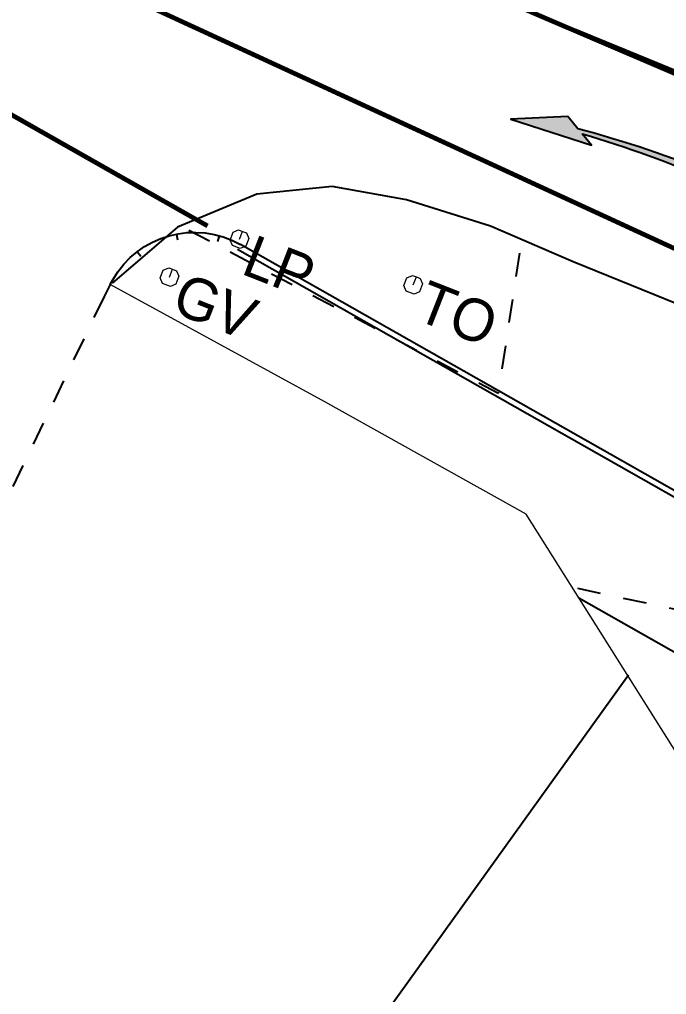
# Model space of a CAD drawing. Extents: x 421500 to 422711, y 436000 to 437000.
# Drawn here: x 421909.02 to 421922.84, y 436529.95 to 436550.78 of the extents above; entities that cross this region are included whole.
import ezdxf
from ezdxf.enums import TextEntityAlignment as Align

# ---------------------------------------------------------------- set-up
doc = ezdxf.new("R2010")
doc.units = 0
for name, pattern in [('1004', [6, 4, -2]), ('1009', [0.8999999999999999, 0.6, -0.3]), ('716709-ExBase$0$BLIP', [1, 0.5, -0.5]), ('716709-ExBase$0$OS-DASHEDLINE', [1, 0.5, -0.5])]:
    doc.linetypes.add(name, pattern=pattern)
doc.layers.get('0').update_dxf_attribs({"color": 210})
doc.layers.add('716709-ExBase$0$LCCPoint Features', color=8, linetype='Continuous', lineweight=0)
doc.layers.add('716709-ExBase$0$LCCWalls', color=4, linetype='Continuous', lineweight=0)
for name, color, linetype in [('716709-ExBase$0$OS-Join', 8, 'Continuous'), ('716709-ExBase$0$OS-LINE_0030_OBSTRUCTING_FEAT', 8, 'Continuous'), ('716709-ExBase$0$OS-LINE_0032_PATH_OR_EDGE', 8, '716709-ExBase$0$OS-DASHEDLINE'), ('716709-ExBase$0$XC-LCCCarriageway', 251, 'Continuous'), ('716709-ExBase$0$XC-LCCVerges', 251, '716709-ExBase$0$BLIP'), ('Lines', 1, 'Continuous'), ('Pr-Edging', 7, 'Continuous'), ('Pr-Kerb', 2, 'Continuous'), ('Pr-KerbEdge', 8, 'Continuous')]:
    doc.layers.add(name, color=color, linetype=linetype)
doc.styles.add('716709-ExBase$0$Style-WORKING', font='WORKING.shx')

# ---------------------------------------------------------------- blocks, each defined once
blk = doc.blocks.new('1014L4')
at = {"linetype": 'Continuous'}
h = blk.add_hatch(color=0, dxfattribs=at)
edge = h.paths.add_edge_path()
edge.add_arc((-22.21643218094708, 0.2374628733783695), 22.13854290074646, -0.6818429275214726, 7.042034054576675, ccw=False)
edge.add_line((-0.0794568876828805, -0.02598851417132408), (0.07255196081645465, -0.02598851417131698))
edge.add_arc((-25.1174306499959, -0.5151924475510867), 25.19473247370297, 1.112577094629187, 8.19633974060481)
edge.add_line((-0.1800537888314011, 3.076712298641453), (-0.02486248754277653, 3.3761894992316))
edge.add_line((-0.02486248754277653, 3.3761894992316), (-0.5563744371438304, 4.474011485828683))
edge.add_line((-0.5563744371438304, 4.474011485828683), (-0.389903763518177, 2.671758654711255))
edge.add_line((-0.389903763518177, 2.671758654711255), (-0.2448918829455522, 2.951592328928783))
at = {"color": 0, "linetype": 'Continuous'}
blk.add_lwpolyline([(-0.2448918829455522, 2.951592328928783, -0.03371453648465485), (-0.0794568876828805, -0.02598851417132408), (0.07255196081645465, -0.02598851417131698, 0.0309185920588957), (-0.1800537888314011, 3.076712298641453), (-0.02486248754277653, 3.3761894992316), (-0.5563744371438304, 4.474011485828683), (-0.389903763518177, 2.671758654711255)], format="xyb", close=True, dxfattribs=at)
blk = doc.blocks.new('716709-ExBase$0$MSL1')
at = {"color": 0, "linetype": 'ByBlock', "lineweight": -2, "flags": 128}
blk.add_lwpolyline([(0, 0), (0, 1), (0.5, 1), (1, 0.5), (1, -0.5), (0.5, -1), (-0.5, -1), (-1, -0.5), (-1, 0.5), (-0.5, 1), (0, 1)], dxfattribs=at)

msp = doc.modelspace()

# ---------------------------------------------------------------- linework, layer by layer
at = {"layer": '716709-ExBase$0$LCCWalls', "flags": 128}
msp.add_lwpolyline([(421931.6135411167, 436496.8564666005), (421936.0291410316, 436503.1724410089), (421939.5568702581, 436508.0974214065), (421934.8257613897, 436515.9175233571), (421929.9930080973, 436523.888086579), (421925.4888820542, 436531.2494442324), (421919.8474831552, 436540.209045458), (421915.5440790763, 436542.6108353276), (421910.9576713964, 436545.1149306972)], dxfattribs=at)
msp.add_lwpolyline([(421931.6135411167, 436496.8564666005), (421936.0291410316, 436503.1724410089), (421939.5568702581, 436508.0974214065), (421934.8257613897, 436515.9175233571), (421929.9930080973, 436523.888086579), (421925.4888820542, 436531.2494442324), (421919.8474831552, 436540.209045458), (421915.5440790763, 436542.6108353276), (421910.9576713964, 436545.1149306972)], dxfattribs=at)
at = {"layer": '716709-ExBase$0$OS-Join', "flags": 128}
msp.add_lwpolyline([(421910.9576713964, 436545.1149306972), (421910.83, 436544.86)], dxfattribs=at)
at = {"layer": '716709-ExBase$0$OS-LINE_0030_OBSTRUCTING_FEAT'}
msp.add_line((421922.03, 436536.77), (421910.29, 436520.42), dxfattribs=at)
at = {"layer": '716709-ExBase$0$OS-LINE_0032_PATH_OR_EDGE', "flags": 128}
msp.add_lwpolyline([(421910.83, 436544.86), (421903.65, 436529.9), (421885.9, 436539.4), (421878.04, 436525.04)], dxfattribs=at)
at = {"layer": '716709-ExBase$0$XC-LCCCarriageway', "flags": 128}
msp.add_lwpolyline([(421939.1184221061, 436529.7173472268), (421936.157857471, 436533.4411365034), (421931.4110549344, 436538.6623182428), (421928.557114979, 436541.3884259773), (421927.0516055666, 436542.5325101396), (421924.064660461, 436544.3002810399), (421920.8477540986, 436545.6034957097), (421919.0846682255, 436546.3619832856), (421917.2900755104, 436546.9228950843), (421915.7008074611, 436547.2094600967), (421914.0937845696, 436547.0501808915), (421912.3981184894, 436546.3428071213), (421911.0058340434, 436545.143972217)], dxfattribs=at)
msp.add_lwpolyline([(421939.1184221061, 436529.7173472268), (421936.157857471, 436533.4411365034), (421931.4110549344, 436538.6623182428), (421928.557114979, 436541.3884259773), (421927.0516055666, 436542.5325101396), (421924.064660461, 436544.3002810399), (421920.8477540986, 436545.6034957097), (421919.0846682255, 436546.3619832856), (421917.2900755104, 436546.9228950843), (421915.7008074611, 436547.2094600967), (421914.0937845696, 436547.0501808915), (421912.3981184894, 436546.3428071213), (421911.0058340434, 436545.143972217)], dxfattribs=at)
at = {"layer": '716709-ExBase$0$XC-LCCVerges', "flags": 128}
for points in [[(421912.6382659666, 436546.2795008582), (421919.2547947268, 436542.7972830266), (421919.7195713233, 436545.8513813873)], [(421912.6382659666, 436546.2795008582), (421919.2547947268, 436542.7972830266), (421919.7195713233, 436545.8513813873)], [(421920.9413513471, 436538.6276136402), (421923.8760633504, 436538.0016153541), (421927.3996286101, 436535.9118309125), (421930.1574864969, 436533.8141888208), (421932.4478823201, 436531.3658159187), (421936.8770183159, 436523.9933992609), (421940.1864702147, 436518.1828228576), (421940.6329319164, 436510.7329812754), (421942.1831906483, 436509.7830480221)], [(421920.9413513471, 436538.6276136402), (421923.8760633504, 436538.0016153541), (421927.3996286101, 436535.9118309125), (421930.1574864969, 436533.8141888208), (421932.4478823201, 436531.3658159187), (421936.8770183159, 436523.9933992609), (421940.1864702147, 436518.1828228576), (421940.6329319164, 436510.7329812754), (421942.1831906483, 436509.7830480221)]]:
    msp.add_lwpolyline(points, dxfattribs=at)
at = {"layer": 'Lines', "linetype": '1004', "flags": 128}
msp.add_lwpolyline([(421888.3656619746, 436565.9241288924, 0.1, 0.1, 0), (421896.5691630587, 436561.4336437941, 0.1, 0.1, 0), (421901.6980361523, 436558.8512362916, 0.1, 0.1, 0), (421916.6537998055, 436552.3483078473, 0.1, 0.1, 0), (421928.1426676339, 436547.4325269327, 0.1, 0.1, -0.02626784636133407), (421930.0272271074, 436546.5062693923, 0, 0, 0)], format="xyseb", dxfattribs=at)
at = {"layer": 'Lines', "linetype": '1004', "const_width": 0.1, "flags": 128}
msp.add_lwpolyline([(421906.6208913451, 436553.4394038965), (421928.4149953435, 436543.3974223683), (421930.6145620515, 436542.1499385603)], dxfattribs=at)
at = {"layer": 'Lines', "linetype": '1009', "const_width": 0.1, "flags": 128}
msp.add_lwpolyline([(421905.4734434333, 436550.6605476273), (421913.0410677112, 436546.3685710675)], dxfattribs=at)
at = {"layer": 'Lines', "linetype": '1004', "const_width": 0.1, "flags": 128}
msp.add_lwpolyline([(421920.8858338273, 436550.5403297843, 0.06951683460477545), (421930.4133753974, 436547.6227640928, 0.06200221333516818)], format="xyb", dxfattribs=at)
at = {"layer": 'Pr-Edging', "flags": 128}
msp.add_lwpolyline([(421939.1442524511, 436508.7794419237, 0.02901346998983515), (421939.8849308495, 436510.8543755939), (421941.6525177516, 436516.8908326887), (421941.2206517174, 436517.0172910952), (421941.4777838107, 436517.8954186979), (421941.9096498449, 436517.7689602914), (421942.1107118787, 436518.455603952, 0.3480474254233776), (421937.9133669481, 436528.813348922), (421920.9734296652, 436538.4208308836)], format="xyb", dxfattribs=at)
at = {"layer": 'Pr-Kerb', "flags": 128}
for points in [[(421910.9576713964, 436545.1149306972), (421911.0160186572, 436545.2178087399, -0.414213562373095), (421913.7423636773, 436545.9708312039)], [(421930.8861964114, 436496.0741497969, 0.3966002633292184), (421934.9182454065, 436496.8829176483), (421939.5853398742, 436503.4522766927, 0.08340228235306299), (421942.7640377436, 436510.0113195503), (421944.9898187728, 436517.6125479084, 0.3480474254245504), (421939.3933588652, 436531.4228745351), (421913.7423199987, 436545.9708559763)]]:
    msp.add_lwpolyline(points, format="xyb", dxfattribs=at)
at = {"layer": 'Pr-KerbEdge'}
for p, q in [((421912.3756504831, 436546.1947055946), (421912.3994037278, 436546.0719832114)), ((421913.2899329677, 436546.1584766241), (421913.2565435572, 436546.0380185515)), ((421911.5409152398, 436545.8199495758), (421911.6168394373, 436545.7206494437))]:
    msp.add_line(p, q, dxfattribs=at)
at = {"layer": 'Pr-KerbEdge', "flags": 128}
msp.add_lwpolyline([(421930.9522964489, 436496.1802430815, 0.3966002633281716), (421934.8163434026, 436496.9553122724), (421939.4834378703, 436503.5246713168, 0.08340228235300885), (421942.6440749563, 436510.0464468854), (421944.8698559856, 436517.6476752436, 0.3480474254242794), (421939.3316925353, 436531.3141443012), (421913.6806536688, 436545.8621257424)], format="xyb", dxfattribs=at)

# ---------------------------------------------------------------- block references
at = {"layer": '716709-ExBase$0$LCCPoint Features', "xscale": 0.18, "yscale": 0.18, "zscale": 0.18, "rotation": 338.5807557840462}
for p in [(421913.7223789986, 436546.084749886), (421913.7223789986, 436546.084749886), (421912.2289573299, 436545.2750294047), (421912.2289573299, 436545.2750294047), (421917.4351335977, 436545.1126189696), (421917.4351335977, 436545.1126189696)]:
    msp.add_blockref('716709-ExBase$0$MSL1', p, dxfattribs=at)
at = {"layer": 'Lines', "rotation": 66.83520623825277}
msp.add_blockref('1014L4', (421923.8510420419, 436547.399095978), dxfattribs=at)

# ---------------------------------------------------------------- texts
at = {"layer": '716709-ExBase$0$LCCPoint Features', "style": '716709-ExBase$0$Style-WORKING'}
for s, p in [('LP', (421914.0558985989, 436546.1956086982)), ('LP', (421914.0558985989, 436546.1956086982)), ('GV', (421912.5624769302, 436545.3858882168)), ('GV', (421912.5624769302, 436545.3858882168)), ('TO', (421917.768653198, 436545.2234777818)), ('TO', (421917.768653198, 436545.2234777818))]:
    msp.add_text(s, height=0.9000000000000002, rotation=338.5807557839208, dxfattribs=at).set_placement(p, align=Align.TOP_LEFT)

doc.saveas('drawing.dxf')
